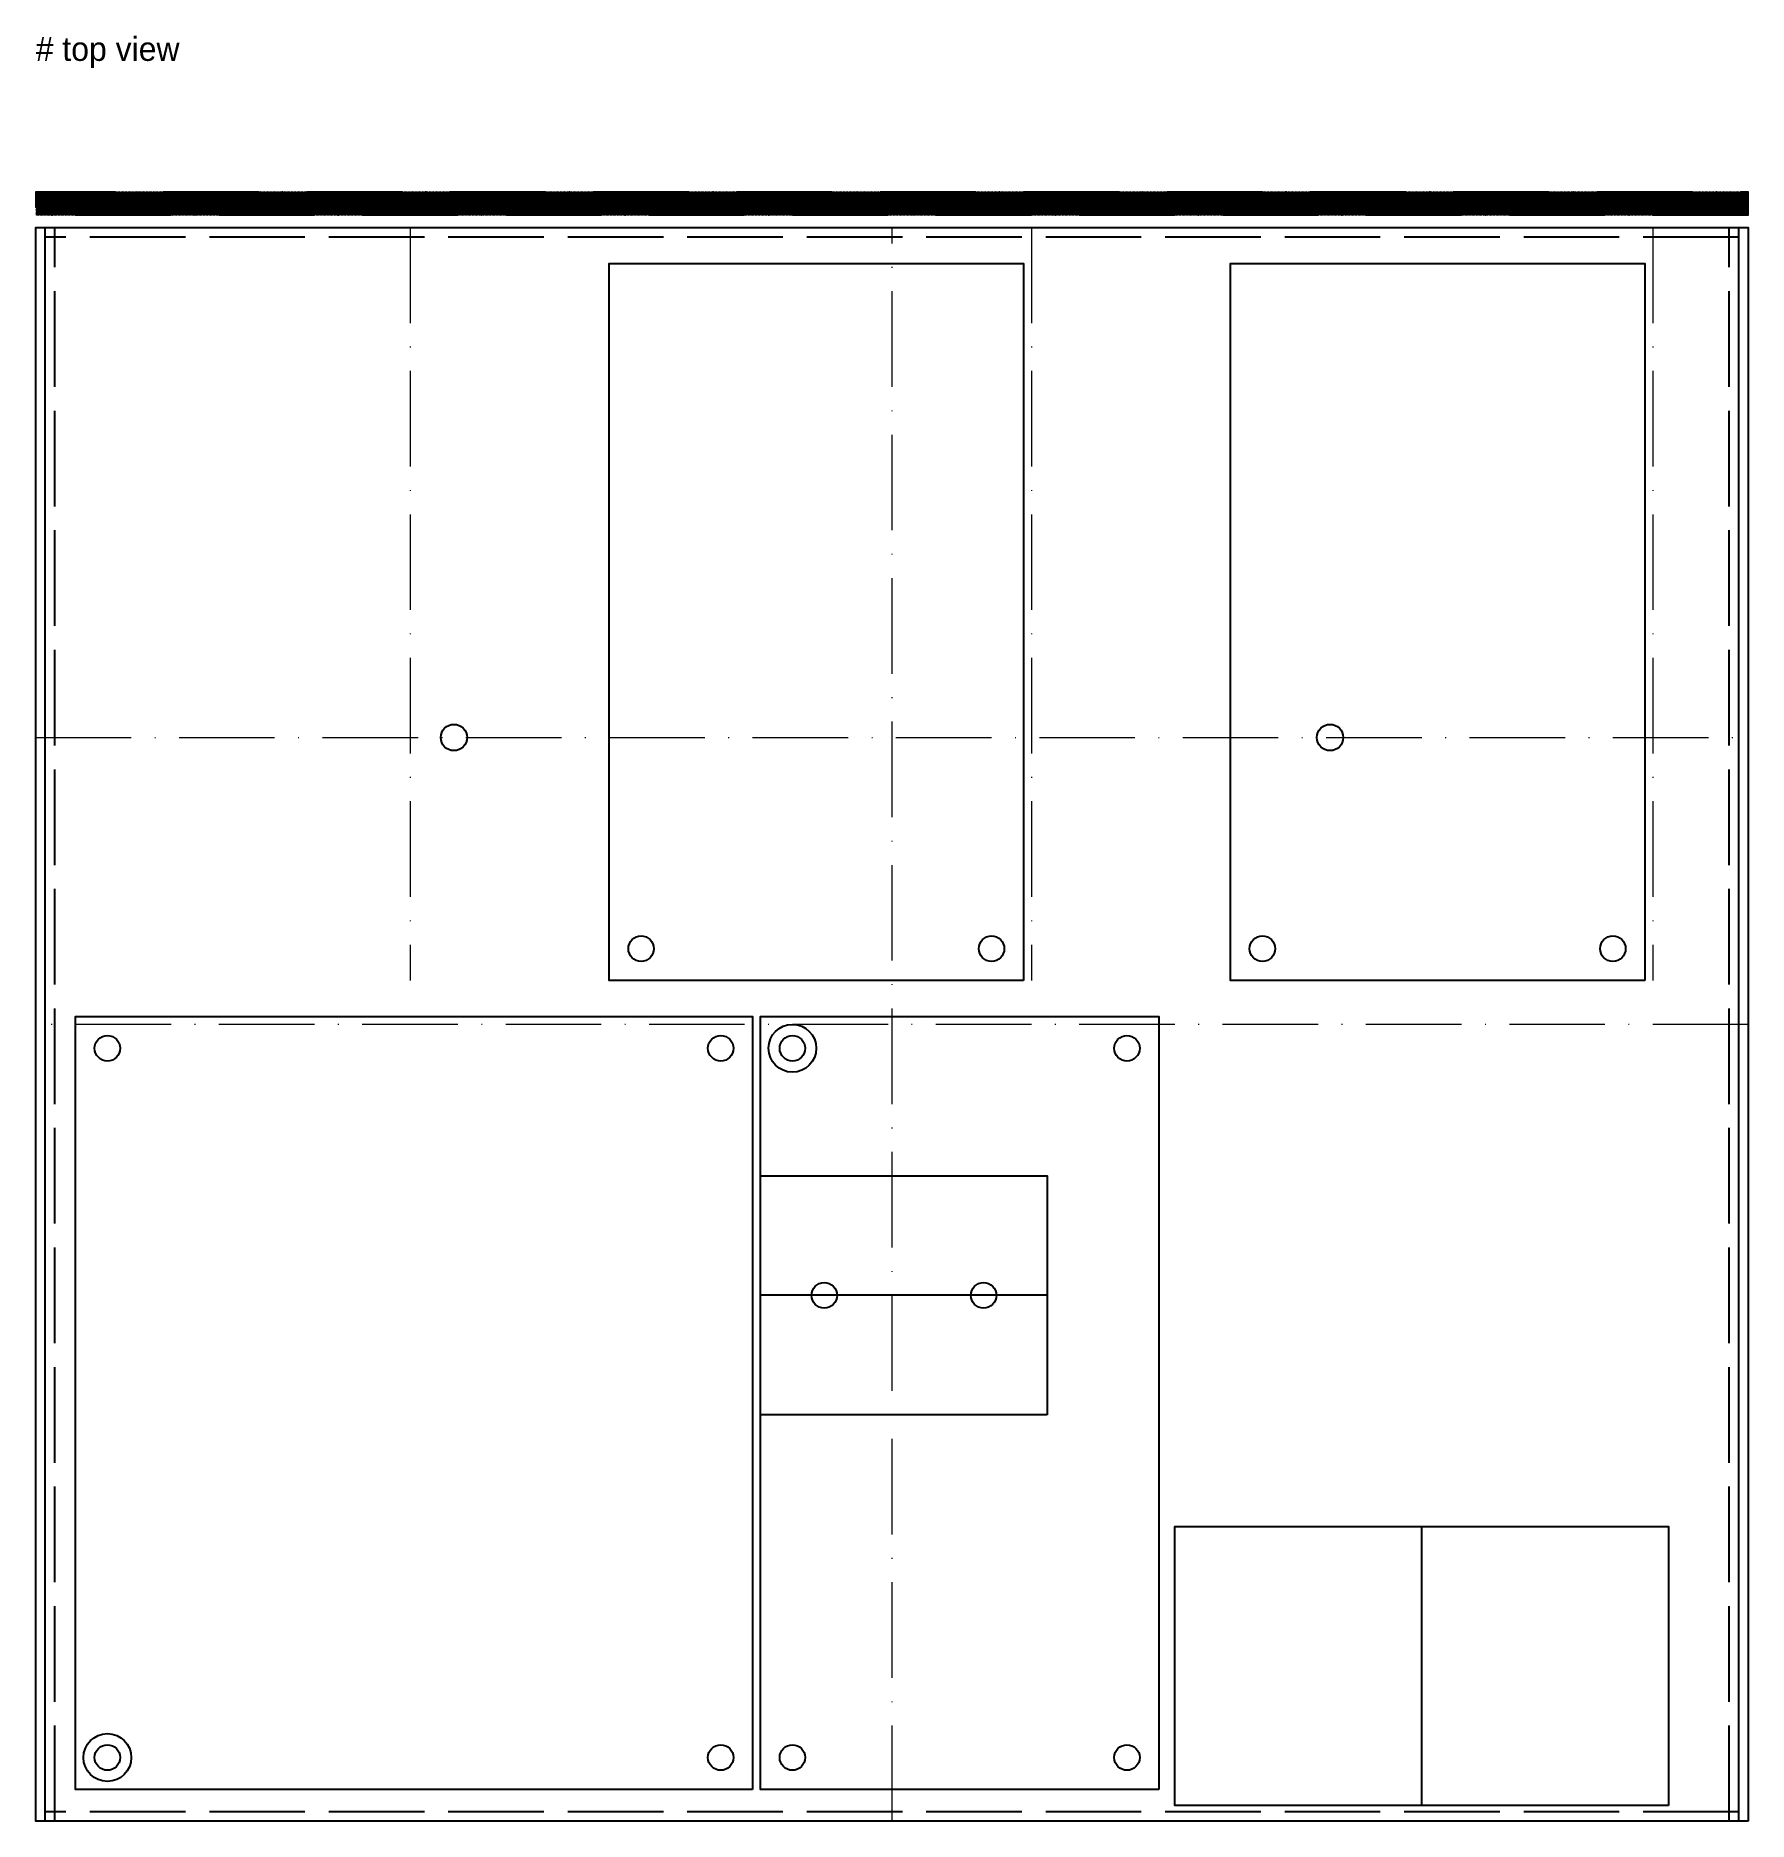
# Model space of a CAD drawing. Header units: millimetres. Extents: x 0 to 215, y 0 to 224.
import ezdxf

# ---------------------------------------------------------------- set-up
doc = ezdxf.new("R2010")
doc.units = ezdxf.units.MM
doc.linetypes.add('ACAD_ISO02W100', pattern=[15, 12, -3])
doc.linetypes.add('ACAD_ISO10W100', pattern=[18, 12, -2.95, 0.1, -2.95])
doc.layers.get('0').update_dxf_attribs({"lineweight": 25, "true_color": 0xffffff})
for name, color, linetype, lineweight, true_color in [('auxiliary', 7, 'ACAD_ISO10W100', 13, 0xffffff), ('edge', 7, 'Continuous', 25, 0xffffff), ('hidden', 7, 'ACAD_ISO02W100', 25, 0xffffff), ('private_parts', 54, 'Continuous', 25, 0x808000), ('private_pcb', 134, 'Continuous', 25, 0x008080)]:
    doc.layers.add(name, color=color, linetype=linetype, lineweight=lineweight, true_color=true_color)
doc.styles.add('textstyle0', font='')
doc.styles.get('textstyle0').set_extended_font_data('BIZ UDPゴシック')

msp = doc.modelspace()

# ---------------------------------------------------------------- hatches: boundary and pattern name
at = {"layer": 'auxiliary'}
h = msp.add_hatch(dxfattribs=at)
h.set_pattern_fill('ANSI31', color=256, angle=180, style=0)
h.set_pattern_definition([(45, (0, 0), (-0.08838835, 0.08838835), [])])
h.paths.add_polyline_path([(215, 201.5), (0, 201.5), (0, 204.5), (215, 204.5)])

# ---------------------------------------------------------------- linework, layer by layer
for p, q in [((47, 200), (47, 105.5)), ((107.5, 0), (107.5, 200)), ((125, 200), (125, 105.5)), ((203, 200), (203, 105.5)), ((0, 136), (215, 136)), ((215, 100), (0, 100))]:
    msp.add_line(p, q, dxfattribs=at)
at = {"layer": 'auxiliary', "flags": 128}
msp.add_lwpolyline([(215, 201.5), (0, 201.5), (0, 204.5), (215, 204.5)], close=True, dxfattribs=at)
at = {"layer": 'edge'}
for p, q in [((1.2, 0), (1.2, 200)), ((213.8, 0), (213.8, 200))]:
    msp.add_line(p, q, dxfattribs=at)
at = {"layer": 'edge', "flags": 128}
msp.add_lwpolyline([(215, 0), (0, 0), (0, 200), (215, 200)], close=True, dxfattribs=at)
at = {"layer": 'edge'}
for centre, radius in [((52.5, 136), 1.65), ((162.5, 136), 1.65), ((76, 109.5), 1.6), ((120, 109.5), 1.6), ((154, 109.5), 1.6), ((198, 109.5), 1.6), ((9, 97), 1.6), ((86, 97), 1.6), ((95, 97), 1.6), ((137, 97), 1.6), ((99, 66), 1.6), ((119, 66), 1.6), ((9, 8), 1.6), ((86, 8), 1.6), ((95, 8), 1.6), ((137, 8), 1.6)]:
    msp.add_circle(centre, radius, dxfattribs=at)
at = {"layer": 'hidden'}
for p, q in [((2.4, 0), (2.4, 200)), ((212.6, 0), (212.6, 200)), ((213.8, 198.8), (1.2, 198.8)), ((213.8, 1.2), (1.2, 1.2))]:
    msp.add_line(p, q, dxfattribs=at)
at = {"layer": 'private_parts', "flags": 128}
msp.add_lwpolyline([(127, 51), (91, 51), (91, 81), (127, 81)], close=True, dxfattribs=at)
at = {"layer": 'private_pcb'}
for p, q in [((127, 66), (91, 66)), ((174, 2), (174, 37))]:
    msp.add_line(p, q, dxfattribs=at)
at = {"layer": 'private_pcb', "flags": 128}
for points in [[(124, 105.5), (72, 105.5), (72, 195.5), (124, 195.5)], [(202, 105.5), (150, 105.5), (150, 195.5), (202, 195.5)], [(90, 4), (5, 4), (5, 101), (90, 101)], [(141, 4), (91, 4), (91, 101), (141, 101)], [(205, 2), (143, 2), (143, 37), (205, 37)]]:
    msp.add_lwpolyline(points, close=True, dxfattribs=at)
at = {"layer": 'private_pcb'}
for centre in [(95, 97), (9, 8)]:
    msp.add_circle(centre, 3, dxfattribs=at)

# ---------------------------------------------------------------- texts
at = {"insert": (0, 220), "char_height": 3, "attachment_point": 7, "style": 'textstyle0'}
msp.add_mtext('# top view', dxfattribs=at)

doc.saveas('drawing.dxf')
